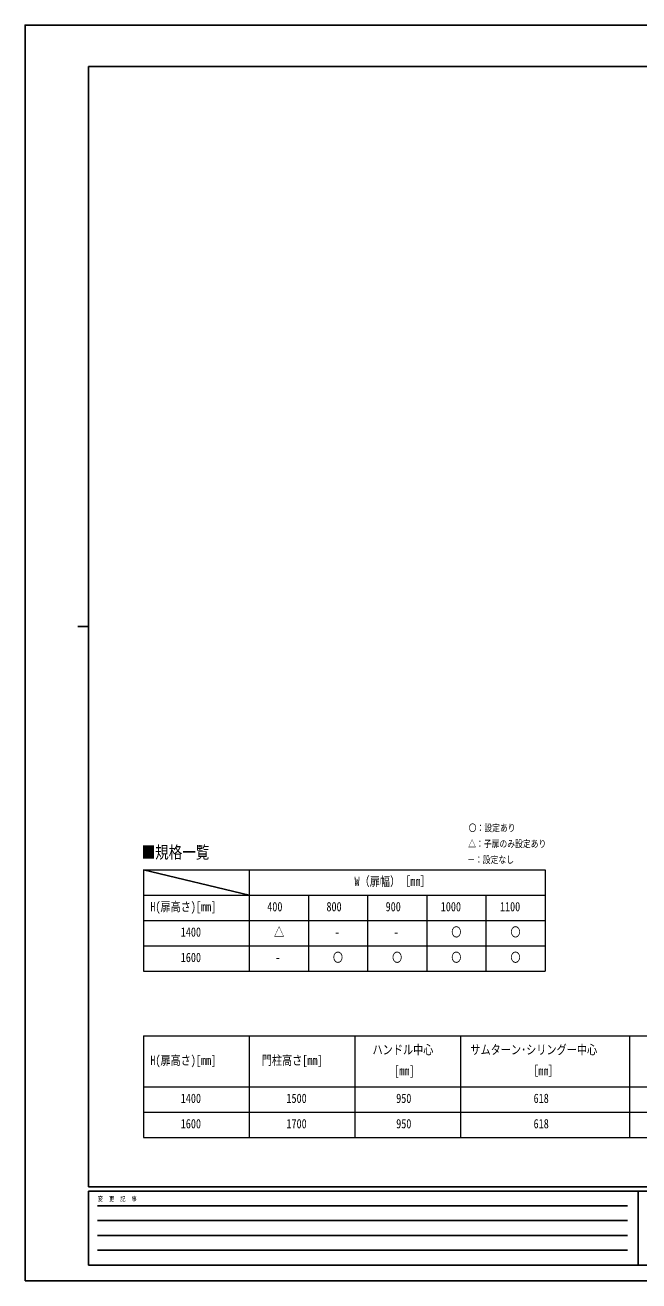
# Model space of a CAD drawing. Units: millimetres, scale not verified. Extents: x -4205 to 4205, y -2970 to 2970.
# Drawn here: x -4205 to -1301, y -2970 to 2970 of the extents above; entities that cross this region are included whole.
import ezdxf
from ezdxf.enums import TextEntityAlignment as Align

# ---------------------------------------------------------------- set-up
doc = ezdxf.new("R2010")
doc.units = ezdxf.units.MM
doc.header["$LTSCALE"] = 12
doc.layers.add('0-1_TABLE1', color=7, linetype='Continuous', lineweight=18)
doc.layers.add('0-2_USER1', color=3, linetype='Continuous')
doc.layers.add('0-6_YKK_ZWAK', color=7, linetype='Continuous')
doc.styles.add('ＭＳ ゴシック', font='')
doc.styles.get('ＭＳ ゴシック').set_extended_font_data('MS Gothic')

msp = doc.modelspace()

# ---------------------------------------------------------------- linework, layer by layer
at = {"layer": '0-1_TABLE1'}
for p, q in [((-3644.98, -1025), (-1744.98, -1025)), ((-3644.98, -1025), (-3644.98, -1505)), ((-3144.98, -1025), (-3144.98, -1505)), ((-1744.98, -1025), (-1744.98, -1505)), ((-3644.98, -1145), (-1744.98, -1145)), ((-2864.98, -1145), (-2864.98, -1505)), ((-2584.98, -1145), (-2584.98, -1505)), ((-2304.98, -1145), (-2304.98, -1505)), ((-2024.98, -1145), (-2024.98, -1505)), ((-3644.98, -1265), (-1744.98, -1265)), ((-3644.98, -1385), (-1744.98, -1385)), ((-3644.98, -1505), (-1744.98, -1505)), ((-3644.98, -1811.5), (255.02, -1811.5)), ((-3644.98, -1811.5), (-3644.98, -2291.5)), ((-3144.98, -1811.5), (-3144.98, -2291.5)), ((-2644.98, -1811.5), (-2644.98, -2291.5)), ((-2144.98, -1811.5), (-2144.98, -2291.5)), ((-1344.98, -1811.5), (-1344.98, -2291.5)), ((-3644.98, -2051.5), (255.02, -2051.5)), ((-3644.98, -2171.5), (255.02, -2171.5)), ((-3644.98, -2291.5), (255.02, -2291.5))]:
    msp.add_line(p, q, dxfattribs=at)
at = {"layer": '0-2_USER1'}
msp.add_line((-3644.98, -1025), (-3144.98, -1145), dxfattribs=at)
at = {"layer": '0-6_YKK_ZWAK'}
for p, q in [((3895.02, 2775), (-3904.98, 2775)), ((-3904.98, -2525), (-3904.98, 2775)), ((-3954.98, 125), (-3904.98, 125)), ((3895.02, -2525), (-3904.98, -2525)), ((-1304.98, -2545), (-3904.98, -2545)), ((-3904.98, -2895), (-3904.98, -2545)), ((-1304.98, -2545), (-1304.98, -2895)), ((-4.98, -2545), (-1304.98, -2545)), ((-3862.48, -2615), (-1354.98, -2615)), ((-3862.48, -2685), (-1354.98, -2685)), ((-3862.48, -2755), (-1354.98, -2755)), ((-3862.48, -2825), (-1354.98, -2825)), ((-3904.98, -2895), (-1304.98, -2895)), ((-1304.98, -2895), (-4.98, -2895))]:
    msp.add_line(p, q, dxfattribs=at)
msp.add_lwpolyline([(-4205, -2970), (4205, -2970), (4205, 2970), (-4205, 2970)], close=True, dxfattribs=at)

# ---------------------------------------------------------------- texts
at = {"layer": '0-1_TABLE1', "style": 'ＭＳ ゴシック', "width": 0.8}
for s, p in [('W（扉幅）［㎜］', (-2646.58, -1115)), ('H(扉高さ)[mm]', (-3612.58, -1235)), ('400', (-3059.38, -1235)), ('800', (-2779.38, -1235)), ('900', (-2499.38, -1235)), ('1000', (-2238.58, -1235)), ('1100', (-1958.58, -1235)), ('1400', (-3468.58, -1355)), ('△', (-3027.38, -1355)), ('〇', (-2188.98, -1355)), ('〇', (-1908.98, -1355)), ('-', (-2740.98, -1355)), ('-', (-2460.98, -1355)), ('1600', (-3468.58, -1475)), ('〇', (-2748.98, -1475)), ('〇', (-2468.98, -1475)), ('〇', (-2188.98, -1475)), ('〇', (-1908.98, -1475)), ('-', (-3020.98, -1475)), ('H(扉高さ)[mm]', (-3612.58, -1961.5)), ('門柱高さ[mm]', (-3085.38, -1961.5)), ('ハンドル中心', (-2561.38, -1911.5)), ('サムターン･シリングー中心', (-2098.58, -1911.5)), ('[㎜]', (-2458.98, -2011.5)), ('［㎜］', (-1824.98, -2011.5)), ('1400', (-3468.58, -2141.5)), ('1500', (-2968.58, -2141.5)), ('950', (-2449.38, -2141.5)), ('618', (-1799.38, -2141.5)), ('1600', (-3468.58, -2261.5)), ('1700', (-2968.58, -2261.5)), ('950', (-2449.38, -2261.5)), ('618', (-1799.38, -2261.5))]:
    msp.add_text(s, height=43.99, dxfattribs=at).set_placement(p, align=Align.BOTTOM_LEFT)
at = {"layer": '0-2_USER1', "style": 'ＭＳ ゴシック', "width": 0.8}
for s, height, p in [('〇：設定あり', 32.99, (-2106.37, -853.99)), ('△：子扉のみ設定あり', 32.99, (-2108.77, -928.99)), ('■規格一覧', 58.65, (-3653.51, -989.42)), ('－：設定なし', 32.99, (-2113.57, -1003.99))]:
    msp.add_text(s, height=height, dxfattribs=at).set_placement(p, align=Align.BOTTOM_LEFT)
at = {"layer": '0-6_YKK_ZWAK', "style": 'ＭＳ ゴシック', "width": 0.8}
msp.add_text('変  更  記  事', height=21.99, dxfattribs=at).set_placement((-3861.31, -2600), align=Align.BOTTOM_LEFT)

doc.saveas('drawing.dxf')
